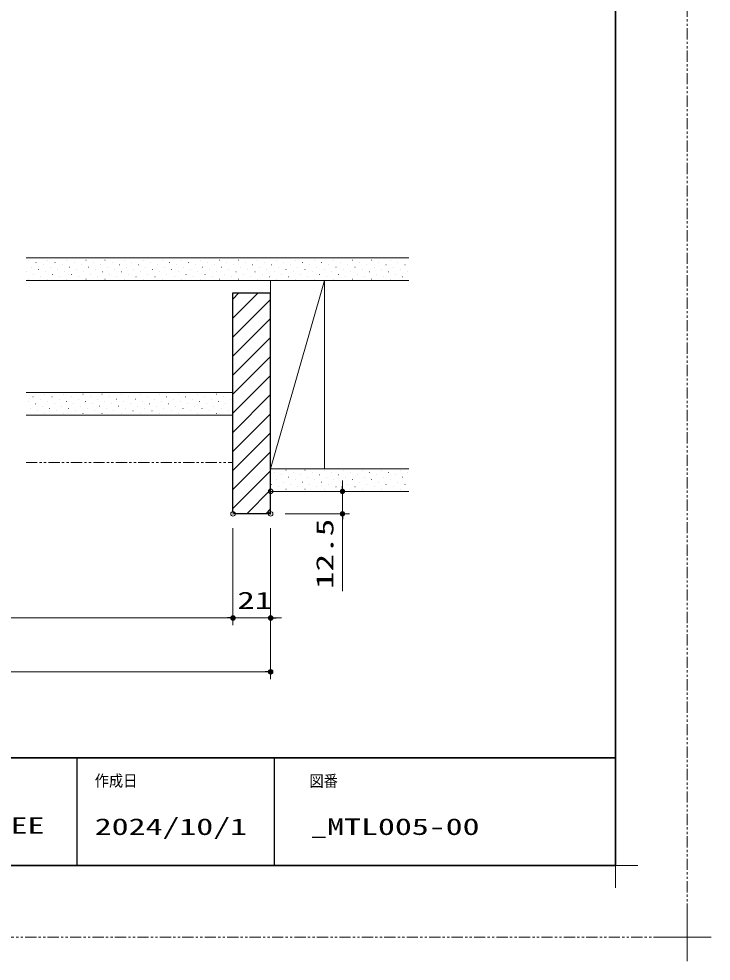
# Model space of a CAD drawing. Units: millimetres, scale not verified. Extents: x -1306 to 1306, y -607 to 607.
# Drawn here: x 15 to 400, y -607 to -83 of the extents above; entities that cross this region are included whole.
import ezdxf
from ezdxf.enums import TextEntityAlignment as Align

# ---------------------------------------------------------------- set-up
doc = ezdxf.new("R2010")
doc.units = ezdxf.units.MM
doc.header["$LTSCALE"] = 5
doc.header["$PDMODE"] = 32
doc.header["$PDSIZE"] = 2.5
doc.linetypes.add('USER1', pattern=[2.5, 1.25, -0.25, 0.25, -0.25, 0.25, -0.25])
for name, color, linetype, lineweight in [('0-1_線(黄)', 2, 'Continuous', 15), ('0-3_陰線', 4, 'USER1', 9), ('0-8_二点鎖線', 4, 'USER1', 9), ('0-D_線(白)', 7, 'Continuous', 30), ('1-1_寸法線', 3, 'Continuous', 13), ('1-2_ハッチング', 6, 'Continuous', 9), ('1-4_DEFPOINTS', 7, 'Continuous', 5), ('1-5_0', 3, 'Continuous', 25), ('1-7_図面枠', 7, 'Continuous', 35), ('1-8_一般', 7, 'Continuous', 5)]:
    doc.layers.add(name, color=color, linetype=linetype, lineweight=lineweight)
doc.styles.add('ＭＳ ゴシック', font='')
doc.styles.get('ＭＳ ゴシック').set_extended_font_data('MS Gothic')

# ---------------------------------------------------------------- blocks, each defined once
blk = doc.blocks.new('_DOT')
at = {"layer": '1-5_0'}
blk.add_line((-2.5, 0), (-5, 0), dxfattribs=at)
for points in [[(0, 0), (-2.5, 0), (-2.48, 0.313)], [(0, 0), (-2.48, -0.313), (-2.5, 0)], [(0, 0), (-2.48, 0.313), (-2.421, 0.622)], [(0, 0), (-2.421, -0.622), (-2.48, -0.313)], [(0, 0), (-2.421, 0.622), (-2.324, 0.92)], [(0, 0), (-2.324, -0.92), (-2.421, -0.622)], [(0, 0), (-2.324, 0.92), (-2.191, 1.204)], [(0, 0), (-2.191, -1.204), (-2.324, -0.92)], [(0, 0), (-2.191, 1.204), (-2.023, 1.469)], [(0, 0), (-2.023, -1.469), (-2.191, -1.204)], [(0, 0), (-2.023, 1.469), (-1.822, 1.711)], [(0, 0), (-1.822, -1.711), (-2.023, -1.469)], [(0, 0), (-1.822, 1.711), (-1.594, 1.926)], [(0, 0), (-1.594, -1.926), (-1.822, -1.711)], [(0, 0), (-1.594, 1.926), (-1.34, 2.111)], [(0, 0), (-1.34, -2.111), (-1.594, -1.926)], [(0, 0), (-1.34, 2.111), (-1.064, 2.262)], [(0, 0), (-1.064, -2.262), (-1.34, -2.111)], [(0, 0), (-1.064, 2.262), (-0.773, 2.378)], [(0, 0), (-0.773, -2.378), (-1.064, -2.262)], [(0, 0), (-0.773, 2.378), (-0.468, 2.456)], [(0, 0), (-0.468, -2.456), (-0.773, -2.378)], [(0, 0), (-0.468, 2.456), (-0.157, 2.495)], [(0, 0), (-0.157, -2.495), (-0.468, -2.456)], [(0, 0), (-0.157, 2.495), (0.157, 2.495)], [(0, 0), (0.157, -2.495), (-0.157, -2.495)], [(0, 0), (0.157, 2.495), (0.468, 2.456)], [(0, 0), (0.468, 2.456), (0.773, 2.378)], [(0, 0), (0.773, 2.378), (1.064, 2.262)], [(0, 0), (1.064, 2.262), (1.34, 2.111)], [(0, 0), (1.34, 2.111), (1.594, 1.926)], [(0, 0), (1.594, 1.926), (1.822, 1.711)], [(0, 0), (1.822, 1.711), (2.023, 1.469)], [(0, 0), (2.023, 1.469), (2.191, 1.204)], [(0, 0), (2.191, 1.204), (2.324, 0.92)], [(0, 0), (2.324, 0.92), (2.421, 0.622)], [(0, 0), (2.421, 0.622), (2.48, 0.313)], [(0, 0), (2.48, 0.313), (2.5, 0)], [(0, 0), (0.468, -2.456), (0.157, -2.495)], [(0, 0), (0.773, -2.378), (0.468, -2.456)], [(0, 0), (1.064, -2.262), (0.773, -2.378)], [(0, 0), (1.34, -2.111), (1.064, -2.262)], [(0, 0), (1.594, -1.926), (1.34, -2.111)], [(0, 0), (1.822, -1.711), (1.594, -1.926)], [(0, 0), (2.023, -1.469), (1.822, -1.711)], [(0, 0), (2.191, -1.204), (2.023, -1.469)], [(0, 0), (2.324, -0.92), (2.191, -1.204)], [(0, 0), (2.421, -0.622), (2.324, -0.92)], [(0, 0), (2.48, -0.313), (2.421, -0.622)], [(0, 0), (2.5, 0), (2.48, -0.313)]]:
    blk.add_solid(points, dxfattribs=at)
blk = doc.blocks.new('グループ-13-1')
at = {"layer": '1-8_一般'}
for p, q in [((62041.6, -14029.5), (62041.6, -13365.5)), ((61709.6, -13697.5), (62373.6, -13697.5))]:
    blk.add_line(p, q, dxfattribs=at)

msp = doc.modelspace()

# ---------------------------------------------------------------- linework, layer by layer
at = {"layer": '0-1_線(黄)'}
for p, q in [((18.768, -215.684), (231.996, -215.684)), ((18.768, -228.184), (231.996, -228.184)), ((184.993, -228.184), (154.993, -333.184)), ((154.993, -235.184), (154.993, -228.184)), ((184.993, -228.184), (184.993, -333.184)), ((18.768, -290.684), (133.993, -290.684)), ((18.768, -303.184), (133.993, -303.184)), ((154.993, -333.184), (231.996, -333.184)), ((154.993, -345.684), (231.996, -345.684))]:
    msp.add_line(p, q, dxfattribs=at)
at = {"layer": '0-3_陰線'}
for q in [(387.036, 594), (-1292.964, -594)]:
    msp.add_line((387.036, -594), q, dxfattribs=at)
at = {"layer": '0-8_二点鎖線'}
msp.add_line((18.768, -329.684), (133.993, -329.684), dxfattribs=at)
at = {"layer": '0-D_線(白)'}
for p, q in [((133.993, -357.184), (133.993, -235.184)), ((133.993, -235.184), (154.993, -235.184)), ((154.993, -358.184), (154.993, -235.184)), ((134.993, -358.184), (133.993, -357.184)), ((154.993, -358.184), (134.993, -358.184))]:
    msp.add_line(p, q, dxfattribs=at)
at = {"layer": '1-1_寸法線'}
for p, q in [((194.993, -342.684), (194.993, -339.684)), ((162.993, -345.684), (198.993, -345.684)), ((194.993, -345.684), (194.993, -358.184)), ((162.993, -358.184), (198.993, -358.184)), ((194.993, -361.184), (194.993, -401.232)), ((133.993, -366.184), (133.993, -420.184)), ((133.993, -366.184), (133.993, -420.184)), ((154.993, -366.184), (154.993, -420.184)), ((154.993, -366.184), (154.993, -450.184)), ((-1000.992, -416.184), (130.993, -416.184)), ((130.993, -416.184), (127.993, -416.184)), ((133.993, -416.184), (154.993, -416.184)), ((157.993, -416.184), (160.993, -416.184)), ((-1021.992, -446.184), (151.993, -446.184))]:
    msp.add_line(p, q, dxfattribs=at)
at = {"layer": '1-2_ハッチング'}
for p, q in [((20.316, -216.853), (20.366, -216.853)), ((24.294, -218.179), (24.344, -218.179)), ((28.271, -219.505), (28.321, -219.505)), ((30.923, -216.853), (30.973, -216.853)), ((34.9, -218.179), (34.95, -218.179)), ((38.878, -219.505), (38.928, -219.505)), ((41.529, -216.853), (41.579, -216.853)), ((45.507, -218.179), (45.557, -218.179)), ((49.484, -219.505), (49.534, -219.505)), ((52.136, -216.853), (52.186, -216.853)), ((56.114, -218.179), (56.164, -218.179)), ((60.091, -219.505), (60.141, -219.505)), ((62.743, -216.853), (62.793, -216.853)), ((66.72, -218.179), (66.77, -218.179)), ((70.698, -219.505), (70.748, -219.505)), ((73.349, -216.853), (73.399, -216.853)), ((77.327, -218.179), (77.377, -218.179)), ((81.304, -219.505), (81.354, -219.505)), ((83.956, -216.853), (84.006, -216.853)), ((87.933, -218.179), (87.983, -218.179)), ((91.911, -219.505), (91.961, -219.505)), ((94.562, -216.853), (94.612, -216.853)), ((98.54, -218.179), (98.59, -218.179)), ((102.517, -219.505), (102.567, -219.505)), ((105.169, -216.853), (105.219, -216.853)), ((109.147, -218.179), (109.197, -218.179)), ((113.124, -219.505), (113.174, -219.505)), ((115.776, -216.853), (115.826, -216.853)), ((119.753, -218.179), (119.803, -218.179)), ((123.731, -219.505), (123.781, -219.505)), ((126.382, -216.853), (126.432, -216.853)), ((130.36, -218.179), (130.41, -218.179)), ((134.337, -219.505), (134.387, -219.505)), ((136.989, -216.853), (137.039, -216.853)), ((140.966, -218.179), (141.016, -218.179)), ((144.944, -219.505), (144.994, -219.505)), ((147.595, -216.853), (147.645, -216.853)), ((151.573, -218.179), (151.623, -218.179)), ((155.55, -219.505), (155.6, -219.505)), ((158.202, -216.853), (158.252, -216.853)), ((162.18, -218.179), (162.23, -218.179)), ((166.157, -219.505), (166.207, -219.505)), ((168.809, -216.853), (168.859, -216.853)), ((172.786, -218.179), (172.836, -218.179)), ((176.764, -219.505), (176.814, -219.505)), ((179.415, -216.853), (179.465, -216.853)), ((183.393, -218.179), (183.443, -218.179)), ((187.37, -219.505), (187.42, -219.505)), ((190.022, -216.853), (190.072, -216.853)), ((193.999, -218.179), (194.049, -218.179)), ((197.977, -219.505), (198.027, -219.505)), ((200.628, -216.853), (200.678, -216.853)), ((204.606, -218.179), (204.656, -218.179)), ((208.583, -219.505), (208.633, -219.505)), ((211.235, -216.853), (211.285, -216.853)), ((215.213, -218.179), (215.263, -218.179)), ((219.19, -219.505), (219.24, -219.505)), ((221.842, -216.853), (221.892, -216.853)), ((225.819, -218.179), (225.869, -218.179)), ((229.797, -219.505), (229.847, -219.505)), ((18.99, -223.482), (19.04, -223.482)), ((21.642, -220.831), (21.692, -220.831)), ((22.968, -224.808), (23.018, -224.808)), ((25.62, -222.156), (25.67, -222.156)), ((29.597, -223.482), (29.647, -223.482)), ((32.249, -220.831), (32.299, -220.831)), ((33.575, -224.808), (33.625, -224.808)), ((36.226, -222.156), (36.276, -222.156)), ((40.204, -223.482), (40.254, -223.482)), ((42.855, -220.831), (42.905, -220.831)), ((44.181, -224.808), (44.231, -224.808)), ((46.833, -222.156), (46.883, -222.156)), ((50.81, -223.482), (50.86, -223.482)), ((53.462, -220.831), (53.512, -220.831)), ((54.788, -224.808), (54.838, -224.808)), ((57.439, -222.156), (57.489, -222.156)), ((61.417, -223.482), (61.467, -223.482)), ((64.069, -220.831), (64.119, -220.831)), ((65.394, -224.808), (65.444, -224.808)), ((68.046, -222.156), (68.096, -222.156)), ((72.023, -223.482), (72.073, -223.482)), ((74.675, -220.831), (74.725, -220.831)), ((76.001, -224.808), (76.051, -224.808)), ((78.653, -222.156), (78.703, -222.156)), ((82.63, -223.482), (82.68, -223.482)), ((85.282, -220.831), (85.332, -220.831)), ((86.608, -224.808), (86.658, -224.808)), ((89.259, -222.156), (89.309, -222.156)), ((93.237, -223.482), (93.287, -223.482)), ((95.888, -220.831), (95.938, -220.831)), ((97.214, -224.808), (97.264, -224.808)), ((99.866, -222.156), (99.916, -222.156)), ((103.843, -223.482), (103.893, -223.482)), ((106.495, -220.831), (106.545, -220.831)), ((107.821, -224.808), (107.871, -224.808)), ((110.472, -222.156), (110.522, -222.156)), ((114.45, -223.482), (114.5, -223.482)), ((117.102, -220.831), (117.152, -220.831)), ((118.427, -224.808), (118.477, -224.808)), ((121.079, -222.156), (121.129, -222.156)), ((125.056, -223.482), (125.106, -223.482)), ((127.708, -220.831), (127.758, -220.831)), ((129.034, -224.808), (129.084, -224.808)), ((131.686, -222.156), (131.736, -222.156)), ((135.663, -223.482), (135.713, -223.482)), ((138.315, -220.831), (138.365, -220.831)), ((139.641, -224.808), (139.691, -224.808)), ((142.292, -222.156), (142.342, -222.156)), ((146.27, -223.482), (146.32, -223.482)), ((148.921, -220.831), (148.971, -220.831)), ((150.247, -224.808), (150.297, -224.808)), ((152.899, -222.156), (152.949, -222.156)), ((156.876, -223.482), (156.926, -223.482)), ((159.528, -220.831), (159.578, -220.831)), ((160.854, -224.808), (160.904, -224.808)), ((163.505, -222.156), (163.555, -222.156)), ((167.483, -223.482), (167.533, -223.482)), ((170.135, -220.831), (170.185, -220.831)), ((171.46, -224.808), (171.51, -224.808)), ((174.112, -222.156), (174.162, -222.156)), ((178.089, -223.482), (178.139, -223.482)), ((180.741, -220.831), (180.791, -220.831)), ((182.067, -224.808), (182.117, -224.808)), ((184.719, -222.156), (184.769, -222.156)), ((188.696, -223.482), (188.746, -223.482)), ((191.348, -220.831), (191.398, -220.831)), ((192.674, -224.808), (192.724, -224.808)), ((195.325, -222.156), (195.375, -222.156)), ((199.303, -223.482), (199.353, -223.482)), ((201.954, -220.831), (202.004, -220.831)), ((203.28, -224.808), (203.33, -224.808)), ((205.932, -222.156), (205.982, -222.156)), ((209.909, -223.482), (209.959, -223.482)), ((212.561, -220.831), (212.611, -220.831)), ((213.887, -224.808), (213.937, -224.808)), ((216.538, -222.156), (216.588, -222.156)), ((220.516, -223.482), (220.566, -223.482)), ((223.168, -220.831), (223.218, -220.831)), ((224.493, -224.808), (224.543, -224.808)), ((227.145, -222.156), (227.195, -222.156)), ((231.122, -223.482), (231.172, -223.482)), ((20.316, -227.46), (20.366, -227.46)), ((26.945, -226.134), (26.995, -226.134)), ((30.923, -227.46), (30.973, -227.46)), ((37.552, -226.134), (37.602, -226.134)), ((41.529, -227.46), (41.579, -227.46)), ((48.159, -226.134), (48.209, -226.134)), ((52.136, -227.46), (52.186, -227.46)), ((58.765, -226.134), (58.815, -226.134)), ((62.743, -227.46), (62.793, -227.46)), ((69.372, -226.134), (69.422, -226.134)), ((73.349, -227.46), (73.399, -227.46)), ((79.978, -226.134), (80.028, -226.134)), ((83.956, -227.46), (84.006, -227.46)), ((90.585, -226.134), (90.635, -226.134)), ((94.562, -227.46), (94.612, -227.46)), ((101.192, -226.134), (101.242, -226.134)), ((105.169, -227.46), (105.219, -227.46)), ((111.798, -226.134), (111.848, -226.134)), ((115.776, -227.46), (115.826, -227.46)), ((122.405, -226.134), (122.455, -226.134)), ((126.382, -227.46), (126.432, -227.46)), ((133.011, -226.134), (133.061, -226.134)), ((136.989, -227.46), (137.039, -227.46)), ((143.618, -226.134), (143.668, -226.134)), ((147.595, -227.46), (147.645, -227.46)), ((154.225, -226.134), (154.275, -226.134)), ((158.202, -227.46), (158.252, -227.46)), ((164.831, -226.134), (164.881, -226.134)), ((168.809, -227.46), (168.859, -227.46)), ((175.438, -226.134), (175.488, -226.134)), ((179.415, -227.46), (179.465, -227.46)), ((186.044, -226.134), (186.094, -226.134)), ((190.022, -227.46), (190.072, -227.46)), ((196.651, -226.134), (196.701, -226.134)), ((200.628, -227.46), (200.678, -227.46)), ((207.258, -226.134), (207.308, -226.134)), ((211.235, -227.46), (211.285, -227.46)), ((217.864, -226.134), (217.914, -226.134)), ((221.842, -227.46), (221.892, -227.46)), ((228.471, -226.134), (228.521, -226.134)), ((133.993, -238.563), (137.371, -235.184)), ((133.993, -249.169), (147.977, -235.184)), ((133.993, -259.776), (154.993, -238.776)), ((133.993, -270.382), (154.993, -249.382)), ((133.993, -280.989), (154.993, -259.989)), ((133.993, -291.596), (154.993, -270.596)), ((133.993, -302.202), (154.993, -281.202)), ((22.613, -292.932), (22.663, -292.932)), ((29.242, -291.606), (29.292, -291.606)), ((33.219, -292.932), (33.269, -292.932)), ((39.848, -291.606), (39.898, -291.606)), ((43.826, -292.932), (43.876, -292.932)), ((50.455, -291.606), (50.505, -291.606)), ((54.432, -292.932), (54.482, -292.932)), ((61.062, -291.606), (61.112, -291.606)), ((65.039, -292.932), (65.089, -292.932)), ((71.668, -291.606), (71.718, -291.606)), ((75.646, -292.932), (75.696, -292.932)), ((82.275, -291.606), (82.325, -291.606)), ((86.252, -292.932), (86.302, -292.932)), ((92.881, -291.606), (92.931, -291.606)), ((96.859, -292.932), (96.909, -292.932)), ((103.488, -291.606), (103.538, -291.606)), ((107.465, -292.932), (107.515, -292.932)), ((114.095, -291.606), (114.145, -291.606)), ((118.072, -292.932), (118.122, -292.932)), ((124.701, -291.606), (124.751, -291.606)), ((128.679, -292.932), (128.729, -292.932)), ((133.993, -312.809), (154.993, -291.809)), ((19.961, -295.584), (20.011, -295.584)), ((23.938, -296.91), (23.988, -296.91)), ((26.59, -294.258), (26.64, -294.258)), ((27.916, -298.236), (27.966, -298.236)), ((30.568, -295.584), (30.618, -295.584)), ((34.545, -296.91), (34.595, -296.91)), ((37.197, -294.258), (37.247, -294.258)), ((38.522, -298.236), (38.572, -298.236)), ((41.174, -295.584), (41.224, -295.584)), ((45.152, -296.91), (45.202, -296.91)), ((47.803, -294.258), (47.853, -294.258)), ((49.129, -298.236), (49.179, -298.236)), ((51.781, -295.584), (51.831, -295.584)), ((55.758, -296.91), (55.808, -296.91)), ((58.41, -294.258), (58.46, -294.258)), ((59.736, -298.236), (59.786, -298.236)), ((62.387, -295.584), (62.437, -295.584)), ((66.365, -296.91), (66.415, -296.91)), ((69.016, -294.258), (69.066, -294.258)), ((70.342, -298.236), (70.392, -298.236)), ((72.994, -295.584), (73.044, -295.584)), ((76.971, -296.91), (77.021, -296.91)), ((79.623, -294.258), (79.673, -294.258)), ((80.949, -298.236), (80.999, -298.236)), ((83.601, -295.584), (83.651, -295.584)), ((87.578, -296.91), (87.628, -296.91)), ((90.23, -294.258), (90.28, -294.258)), ((91.555, -298.236), (91.605, -298.236)), ((94.207, -295.584), (94.257, -295.584)), ((98.185, -296.91), (98.235, -296.91)), ((100.836, -294.258), (100.886, -294.258)), ((102.162, -298.236), (102.212, -298.236)), ((104.814, -295.584), (104.864, -295.584)), ((108.791, -296.91), (108.841, -296.91)), ((111.443, -294.258), (111.493, -294.258)), ((112.769, -298.236), (112.819, -298.236)), ((115.42, -295.584), (115.47, -295.584)), ((119.398, -296.91), (119.448, -296.91)), ((122.049, -294.258), (122.099, -294.258)), ((123.375, -298.236), (123.425, -298.236)), ((126.027, -295.584), (126.077, -295.584)), ((130.004, -296.91), (130.054, -296.91)), ((132.656, -294.258), (132.706, -294.258)), ((133.982, -298.236), (134.032, -298.236)), ((21.287, -299.561), (21.337, -299.561)), ((25.264, -300.887), (25.314, -300.887)), ((29.242, -302.213), (29.292, -302.213)), ((31.893, -299.561), (31.943, -299.561)), ((35.871, -300.887), (35.921, -300.887)), ((39.848, -302.213), (39.898, -302.213)), ((42.5, -299.561), (42.55, -299.561)), ((46.477, -300.887), (46.527, -300.887)), ((50.455, -302.213), (50.505, -302.213)), ((53.107, -299.561), (53.157, -299.561)), ((57.084, -300.887), (57.134, -300.887)), ((61.062, -302.213), (61.112, -302.213)), ((63.713, -299.561), (63.763, -299.561)), ((67.691, -300.887), (67.741, -300.887)), ((71.668, -302.213), (71.718, -302.213)), ((74.32, -299.561), (74.37, -299.561)), ((78.297, -300.887), (78.347, -300.887)), ((82.275, -302.213), (82.325, -302.213)), ((84.926, -299.561), (84.976, -299.561)), ((88.904, -300.887), (88.954, -300.887)), ((92.881, -302.213), (92.931, -302.213)), ((95.533, -299.561), (95.583, -299.561)), ((99.51, -300.887), (99.56, -300.887)), ((103.488, -302.213), (103.538, -302.213)), ((106.14, -299.561), (106.19, -299.561)), ((110.117, -300.887), (110.167, -300.887)), ((114.095, -302.213), (114.145, -302.213)), ((116.746, -299.561), (116.796, -299.561)), ((120.724, -300.887), (120.774, -300.887)), ((124.701, -302.213), (124.751, -302.213)), ((127.353, -299.561), (127.403, -299.561)), ((131.33, -300.887), (131.38, -300.887)), ((133.993, -323.415), (154.993, -302.415)), ((133.993, -334.022), (154.993, -313.022)), ((133.993, -344.629), (154.993, -323.629)), ((133.993, -355.235), (154.993, -334.235)), ((156.876, -335.155), (156.926, -335.155)), ((163.505, -333.829), (163.555, -333.829)), ((167.483, -335.155), (167.533, -335.155)), ((174.112, -333.829), (174.162, -333.829)), ((178.089, -335.155), (178.139, -335.155)), ((184.719, -333.829), (184.769, -333.829)), ((188.696, -335.155), (188.746, -335.155)), ((195.325, -333.829), (195.375, -333.829)), ((199.303, -335.155), (199.353, -335.155)), ((205.932, -333.829), (205.982, -333.829)), ((209.909, -335.155), (209.959, -335.155)), ((216.538, -333.829), (216.588, -333.829)), ((220.516, -335.155), (220.566, -335.155)), ((227.145, -333.829), (227.195, -333.829)), ((231.122, -335.155), (231.172, -335.155)), ((158.202, -339.132), (158.252, -339.132)), ((160.854, -336.481), (160.904, -336.481)), ((162.18, -340.458), (162.23, -340.458)), ((164.831, -337.806), (164.881, -337.806)), ((168.809, -339.132), (168.859, -339.132)), ((171.46, -336.481), (171.51, -336.481)), ((172.786, -340.458), (172.836, -340.458)), ((175.438, -337.806), (175.488, -337.806)), ((179.415, -339.132), (179.465, -339.132)), ((182.067, -336.481), (182.117, -336.481)), ((183.393, -340.458), (183.443, -340.458)), ((186.044, -337.806), (186.094, -337.806)), ((190.022, -339.132), (190.072, -339.132)), ((192.674, -336.481), (192.724, -336.481)), ((193.999, -340.458), (194.049, -340.458)), ((196.651, -337.806), (196.701, -337.806)), ((200.628, -339.132), (200.678, -339.132)), ((203.28, -336.481), (203.33, -336.481)), ((204.606, -340.458), (204.656, -340.458)), ((207.258, -337.806), (207.308, -337.806)), ((211.235, -339.132), (211.285, -339.132)), ((213.887, -336.481), (213.937, -336.481)), ((215.213, -340.458), (215.263, -340.458)), ((217.864, -337.806), (217.914, -337.806)), ((221.842, -339.132), (221.892, -339.132)), ((224.493, -336.481), (224.543, -336.481)), ((225.819, -340.458), (225.869, -340.458)), ((228.471, -337.806), (228.521, -337.806)), ((141.65, -358.184), (154.993, -344.842)), ((155.55, -341.784), (155.6, -341.784)), ((159.528, -343.11), (159.578, -343.11)), ((163.505, -344.436), (163.555, -344.436)), ((166.157, -341.784), (166.207, -341.784)), ((170.135, -343.11), (170.185, -343.11)), ((174.112, -344.436), (174.162, -344.436)), ((176.764, -341.784), (176.814, -341.784)), ((180.741, -343.11), (180.791, -343.11)), ((184.719, -344.436), (184.769, -344.436)), ((187.37, -341.784), (187.42, -341.784)), ((191.348, -343.11), (191.398, -343.11)), ((195.325, -344.436), (195.375, -344.436)), ((197.977, -341.784), (198.027, -341.784)), ((201.954, -343.11), (202.004, -343.11)), ((205.932, -344.436), (205.982, -344.436)), ((208.583, -341.784), (208.633, -341.784)), ((212.561, -343.11), (212.611, -343.11)), ((216.538, -344.436), (216.588, -344.436)), ((219.19, -341.784), (219.24, -341.784)), ((223.168, -343.11), (223.218, -343.11)), ((227.145, -344.436), (227.195, -344.436)), ((229.797, -341.784), (229.847, -341.784)), ((152.256, -358.184), (154.993, -355.448))]:
    msp.add_line(p, q, dxfattribs=at)
at = {"layer": '1-4_DEFPOINTS'}
for p, q in [((347.036, -566.45), (347.036, -541.55)), ((334.586, -554), (359.486, -554))]:
    msp.add_line(p, q, dxfattribs=at)
for p in [(154.993, -345.684), (133.993, -358.184), (154.993, -358.184), (154.993, -358.184), (194.993, -358.184), (133.993, -416.184), (154.993, -416.184), (154.993, -446.184)]:
    msp.add_point(p, dxfattribs=at)
at = {"layer": '1-5_0', "color": 7}
for p, q in [((47.036, -494), (47.036, -554)), ((157.036, -494), (157.036, -554))]:
    msp.add_line(p, q, dxfattribs=at)
at = {"layer": '1-7_図面枠'}
msp.add_line((-1252.964, -494), (347.036, -494), dxfattribs=at)
msp.add_lwpolyline([(-1252.964, -554), (347.036, -554), (347.036, 554), (-1252.964, 554)], close=True, dxfattribs=at)

# ---------------------------------------------------------------- block references
at = {"layer": '0-3_陰線', "xscale": 0.04, "yscale": 0.04}
msp.add_blockref('グループ-13-1', (-2094.629, -46.1), dxfattribs=at)
at = {"layer": '1-1_寸法線', "xscale": 0.6, "yscale": 0.6}
for p, rotation in [((194.993, -345.684), 270), ((194.993, -358.184), 90), ((154.993, -416.184), 180)]:
    msp.add_blockref('_DOT', p, dxfattribs=dict(at, rotation=rotation))
for p in [(133.993, -416.184), (133.993, -416.184), (154.993, -446.184)]:
    msp.add_blockref('_DOT', p, dxfattribs=at)

# ---------------------------------------------------------------- texts
at = {"layer": '1-1_寸法線', "style": 'ＭＳ ゴシック', "width": 1.5}
msp.add_text('12.5', height=9.604, rotation=90, dxfattribs=at).set_placement((192.843, -400.089), align=Align.BOTTOM_LEFT)
msp.add_text('21', height=9.604, dxfattribs=at).set_placement((136.397, -414.035), align=Align.BOTTOM_LEFT)
at = {"layer": '1-7_図面枠', "style": 'ＭＳ ゴシック'}
for s, height, width, p in [('作成日', 6.452, 0.9, (57.036, -511.963)), ('図番', 6.452, 0.9, (176.633, -512.073)), ('FREE', 9.238, 1.5, (-8.665, -539.129)), ('2024/10/1', 9.238, 1.5, (57.036, -539.776)), ('_MTL005-00', 9.238, 1.5, (177.071, -539.776))]:
    msp.add_text(s, height=height, dxfattribs=dict(at, width=width)).set_placement(p, align=Align.BOTTOM_LEFT)

doc.saveas('drawing.dxf')
